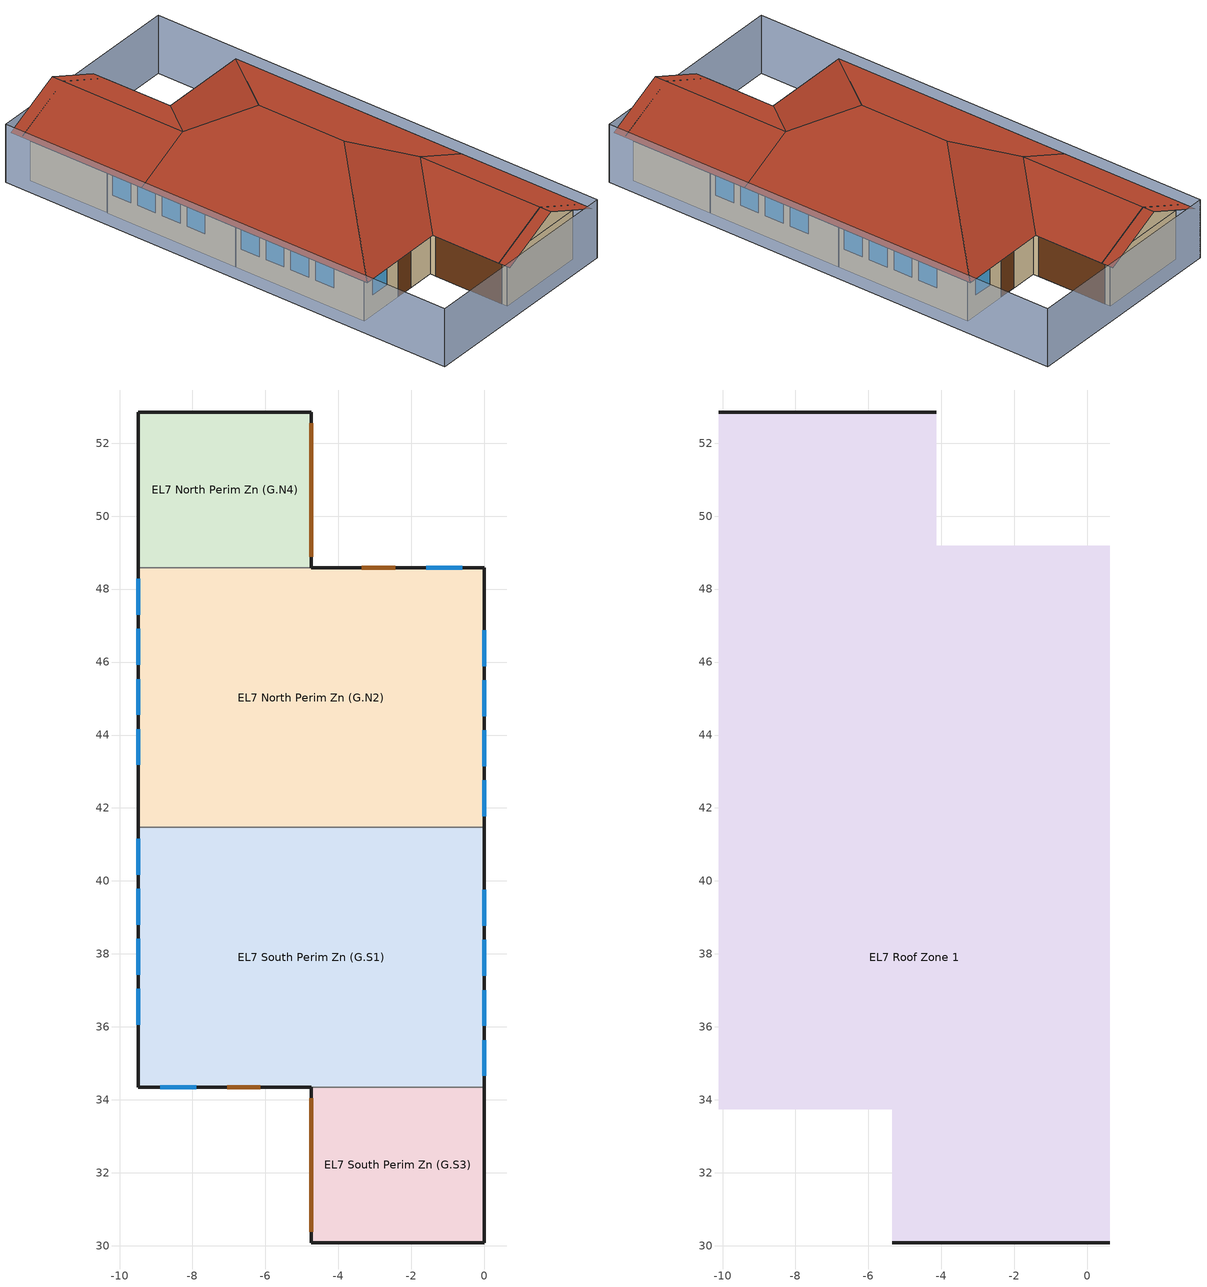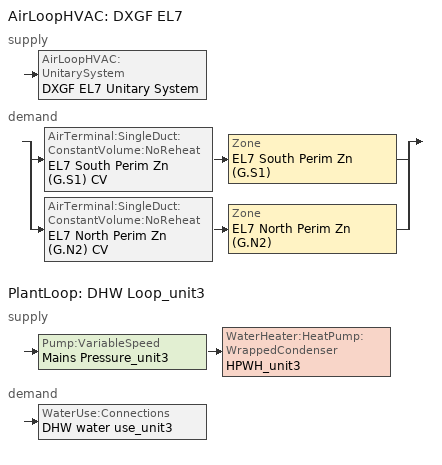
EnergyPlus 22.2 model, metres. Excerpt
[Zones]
EL7 North Perim Zn (G.N2)
 floor foundation (Exterior Floor Cons): 0,41.47 -9.49,41.47 -9.49,48.58 0,48.58 z0
 wall outside (Exterior Wall): 0,41.47 0,48.58 -4.74,48.58 / -9.49,48.58 -9.49,41.47 z0:2.59
 wall to EL7 North Perim Zn (G.N4) (Garage Int Wall): -4.74,48.58 -9.49,48.58 z0:2.59
 wall to EL7 South Perim Zn (G.S1) (EL1 IWall Construction): -9.49,41.47 0,41.47 z0:2.59
 window (Exterior Window): 0,41.77 0,42.76 / 0,43.14 0,44.13 / 0,44.51 0,45.5 / 0,45.89 0,46.87 / -0.61,48.58 -1.59,48.58 / -9.49,48.28 -9.49,47.29 / -9.49,46.91 -9.49,45.92 / -9.49,45.53 -9.49,44.55 / -9.49,44.16 -9.49,43.18 z1.07:2.29
 door (Other Wd Door): -2.44,48.58 -3.35,48.58 z0:2.04
EL7 North Perim Zn (G.N4)
 floor foundation (Exterior Floor Cons): -4.74,48.58 -9.49,48.58 -9.49,52.85 -4.74,52.85 z0
 wall outside (Garage Ext Wall): -4.74,48.58 -4.74,52.85 -9.49,52.85 -9.49,48.58 z0:2.59
 door (Sgl Lyr Unins Mtl Door): -4.74,48.88 -4.74,52.54 z0:2.29
EL7 South Perim Zn (G.S1)
 floor foundation (Exterior Floor Cons): 0,34.35 -9.49,34.35 -9.49,41.47 0,41.47 z0
 wall outside (Exterior Wall): 0,34.35 0,41.47 / -9.49,41.47 -9.49,34.35 -4.74,34.35 z0:2.59
 wall to EL7 South Perim Zn (G.S3) (Garage Int Wall): -4.74,34.35 0,34.35 z0:2.59
 window (Exterior Window): 0,34.65 0,35.64 / 0,36.02 0,37.01 / 0,37.4 0,38.38 / 0,38.77 0,39.75 / -8.88,34.35 -7.89,34.35 / -9.49,41.16 -9.49,40.18 / -9.49,39.79 -9.49,38.8 / -9.49,38.42 -9.49,37.43 / -9.49,37.05 -9.49,36.06 z1.07:2.29
 door (Other Wd Door): -7.05,34.35 -6.14,34.35 z0:2.04
EL7 South Perim Zn (G.S3)
 floor foundation (Exterior Floor Cons): 0,30.08 -4.74,30.08 -4.74,34.35 0,34.35 z0
 wall outside (Garage Ext Wall): -4.74,34.35 -4.74,30.08 0,30.08 0,34.35 z0:2.59
 door (Sgl Lyr Unins Mtl Door): -4.74,34.04 -4.74,30.39 z0:2.29
EL7 Roof Zone 1
 floor outside (Exterior Wall): 0.61,30.08 0,30.08 0,48.58 0.61,49.19 z2.59; 0.61,49.19 0,48.58 -4.74,48.58 -4.13,49.19 z2.59; -4.13,49.19 -4.74,48.58 -4.74,52.85 -4.13,52.85 z2.59; -10.1,33.74 -10.1,52.85 -9.49,52.85 -9.49,34.35 z2.59; -4.75,34.35 -5.35,33.74 -10.1,33.74 -9.49,34.35 z2.59; -4.74,30.08 -5.35,30.08 -5.35,33.74 -4.74,34.35 z2.59
 floor to EL7 North Perim Zn (G.N2) (Interior Floor): 0,41.47 -9.49,41.47 -9.49,48.58 0,48.58 z2.59
 floor to EL7 North Perim Zn (G.N4) (Interior Floor): -4.74,48.58 -9.49,48.58 -9.49,52.85 -4.74,52.85 z2.59
 floor to EL7 South Perim Zn (G.S1) (Interior Floor): 0,34.35 -9.49,34.35 -9.49,41.47 0,41.47 z2.59
 floor to EL7 South Perim Zn (G.S3) (Interior Floor): 0,30.08 -4.74,30.08 -4.74,34.35 0,34.35 z2.59
 wall outside (Exterior Wall): -4.13,52.85,2.59 -10.1,52.85,2.59 -7.12,52.85,3.98; -5.35,30.08,2.59 0.61,30.08,2.59 -2.37,30.08,3.98
 roof outside (Roof Construction): 0.61,36.72,2.59 0.61,49.19,2.59 -4.74,43.84,5.09 -4.74,39.09,5.09 -2.37,36.72,3.98; 0.61,49.19,2.59 -4.13,49.19,2.59 -7.12,46.21,3.98 -4.74,43.84,5.09; -4.13,49.19,2.59 -4.13,53.46,2.59 -7.11,53.46,3.98 -7.11,46.21,3.98; -10.1,46.21,2.59 -10.1,33.74,2.59 -4.74,39.09,5.09 -4.74,43.84,5.09 -7.12,46.21,3.98; -10.1,33.74,2.59 -5.35,33.74,2.59 -2.37,36.72,3.98 -4.75,39.09,5.09; -5.35,33.74,2.59 -5.35,29.47,2.59 -2.37,29.47,3.98 -2.37,36.72,3.98; -10.1,53.46,2.59 -10.1,46.21,2.59 -7.12,46.21,3.98 -7.12,53.46,3.98; 0.61,29.47,2.59 0.61,36.72,2.59 -2.37,36.72,3.98 -2.37,29.47,3.98
shading: -10.25,29.32 0.76,29.32 / 0.76,29.32 0.76,53.61 / 0.76,53.61 -10.25,53.61 / -10.25,53.61 -10.25,29.32 z0:3.05
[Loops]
AirLoopHVAC 'DXGF EL7'
 supply: AirLoopHVAC:UnitarySystem 'DXGF EL7 Unitary System'
 demand: split
  | AirTerminal:SingleDuct:ConstantVolume:NoReheat 'EL7 South Perim Zn (G.S1) CV' > Zone 'EL7 South Perim Zn (G.S1)'
  | AirTerminal:SingleDuct:ConstantVolume:NoReheat 'EL7 North Perim Zn (G.N2) CV' > Zone 'EL7 North Perim Zn (G.N2)'
PlantLoop 'DHW Loop_unit3'
 supply: Pump:VariableSpeed 'Mains Pressure_unit3' > WaterHeater:HeatPump:WrappedCondenser 'HPWH_unit3'
 demand: WaterUse:Connections 'DHW water use_unit3'
[Building]
SFm+dxgf+WHFansslab+existing-EL7-8: North Axis {deg}=0; Terrain=Suburbs; Loads Convergence Tolerance Value {W}=0.04; Temperature Convergence Tolerance Value {deltaC}=0.4; Solar Distribution=FullExterior; Maximum Number of Warmup Days=25; Minimum Number of Warmup Days=6
[Site:Location]
Location=CA_SAN-DIEGO-LINDBERGH-FIELD Design_Conditions; Latitude {N+ S-}=32.73; Longitude {W- E+}=-117.18; Time Zone Relative to GMT {GMT+/-}=-8; Elevation {m}=4
[SizingPeriod:DesignDay] Day of Month=21; Dry-Bulb Temperature Range Modifier Type=DefaultMultipliers; Humidity Condition Type=Wetbulb; Barometric Pressure {Pa}=101277; Rain {Yes/No}=No; Snow on ground {Yes/No}=No; Daylight Savings Time Indicator=No
Name | Month | Day Type | Maximum Dry-Bulb Temperature {C} | Daily Dry-Bulb Temperature Range {C} | Wetbulb at Maximum Dry-Bulb {C} | Wind Speed {m/s} design conditions vs. traditional 6.71 m/s (15 mph) | Wind Direction {Degrees; N=0, S=180} | Solar Model Indicator | Clearness {0.0 to 1.1} | Wind Speed {m/s} design conditions vs. traditional 3.35 m/s (7 mph) | ASHRAE Clear Sky Optical Depth for Beam Irradiance (taub) | ASHRAE Clear Sky Optical Depth for Diffuse Irradiance (taud)
CA_SAN-DIEGO-LINDBERGH-FIELD Ann Htg 99.6% Condns DB | 1 | WinterDesignDay | 7.4 | 0 | 7.4 | 0.5 | 0 | ASHRAEClearSky | 0
CA_SAN-DIEGO-LINDBERGH-FIELD Ann Clg 0.4% Condns DB=>MCWB | 8 | SummerDesignDay | 29.4 | 4.5 | 17.7 |  | 292 | ASHRAETau |  | 3.5 | 0.352 | 2.495
[Site:WaterMainsTemperature]
Calculation Method=CorrelationFromWeatherFile
[Material]
Name | Roughness | Thickness {m} | Conductivity {W/m-K} | Density {kg/m3} | Specific Heat {J/kg-K} | Thermal Absorptance | Solar Absorptance | Visible Absorptance
DXGF EL7 Plenum Material | Smooth | 0.05 | 0.1 | 200 | 1000
Wall Cavity Effective Insulation | VeryRough | 0.01 | 0.1 | 8.17 | 837
GypBd 1/2in (GP01) | Rough | 0.0128016 | 0.160159 | 800.925 | 837.36
Stucco 1in (SC01) | Smooth | 0.0252984 | 0.720715 | 1858.146 | 837.36
Blt-Up Roof 3/8in (BR01) | Rough | 0.0094488 | 0.162407 | 1121.295 | 1465.38
Plywd 5/8in (PW04) | Rough | 0.0158496 | 0.115363 | 544.629 | 1214.172
Conc HW 140lb 4in (HF-C5) | Rough | 0.101498 | 1.72958 | 2242.59 | 837.36
ceil_consol_layer | Rough | 0.283882 | 0.0476386 | 41.9286 | 776.251
wall_insulation_layer | Rough | 0.0508 | 0.02884 | 120.801 | 1036.26
wall_consol_layer | Rough | 0.0886047 | 0.0419186 | 120.801 | 1036.26
floor_insulation_layer | Rough | 0.03556 | 0.02884 | 120.801 | 1036.26
syn_stucco | MediumSmooth | 0.003048 | 8.65E-02 | 400 | 878.64
Drywall_1/2in | MediumSmooth | 0.0127 | 0.16009 | 800.923 | 1087.84
OSB_7/16in | MediumSmooth | 0.0111125 | 0.1163 | 544.627 | 1213.36
Carpet_n_pad | MediumSmooth | 0.0254001 | 0.0601314 | 32.0369 | 836.8 | 0.9 | 0.7 | 0.7
roof_consol_layer | Rough | 0.141941 | 0.0476537 | 41.9286 | 776.251
[Material:NoMass]
Name | Roughness | Thermal Resistance {m2-K/W}
Garage Int Wall M2 | Rough | 0.173
Garage Int Wall FRV | Rough | 2.252
EL1 IWall Cons Mat 2 (0.91) | Rough | 0.16
Bldg Paper Felt (BP01) | Rough | 0.011
Sgl Lyr Unins Mtl Door | Rough | 0.366309
Other Wd Door | Rough | 0.880551
Wood Shingle (WS02) | MediumRough | 0.165
[Material:AirGap]
Air Space 1 inch: Thermal Resistance {m2-K/W}=0.17611
[WindowMaterial:SimpleGlazingSystem]
Glass: U-Factor {W/m2-K}=1.70358; Solar Heat Gain Coefficient=0.5; Visible Transmittance=0.88
[WindowMaterial:Blind]
int_blind: Slat Orientation=Horizontal; Slat Width {m}=0.025; Slat Separation {m}=0.01875; Slat Thickness {m}=0.001; Slat Angle {deg}=45; Slat Conductivity {W/m-K}=221; Slat Beam Solar Transmittance=0; Front Side Slat Beam Solar Reflectance=0.5; Back Side Slat Beam Solar Reflectance=0.5; Slat Diffuse Solar Transmittance=0; Front Side Slat Diffuse Solar Reflectance=0.5; Back Side Slat Diffuse Solar Reflectance=0.5; Slat Beam Visible Transmittance=0; Front Side Slat Beam Visible Reflectance=0.5; Back Side Slat Beam Visible Reflectance=0.5; Slat Diffuse Visible Transmittance=0; Front Side Slat Diffuse Visible Reflectance=0.5; Back Side Slat Diffuse Visible Reflectance=0.5; Slat Infrared Hemispherical Transmittance=0; Front Side Slat Infrared Hemispherical Emissivity=0.9; Back Side Slat Infrared Hemispherical Emissivity=0.9; Blind to Glass Distance {m}=0.05; Blind Top Opening Multiplier=0.5; Blind Bottom Opening Multiplier=0.5; Blind Left Side Opening Multiplier=0.5; Blind Right Side Opening Multiplier=0.5
[Construction]
DXGF EL7 Plenum Construction: Wall Cavity Effective Insulation, DXGF EL7 Plenum Material
Garage Int Wall: GypBd 1/2in (GP01), Garage Int Wall M2, Garage Int Wall FRV, GypBd 1/2in (GP01)
Garage Ext Wall: Stucco 1in (SC01), Bldg Paper Felt (BP01), Garage Int Wall M2, GypBd 1/2in (GP01)
Roof Construction: Wood Shingle (WS02), Blt-Up Roof 3/8in (BR01), Bldg Paper Felt (BP01), Plywd 5/8in (PW04), Air Space 1 inch, roof_consol_layer
EL1 IWall Construction: GypBd 1/2in (GP01), EL1 IWall Cons Mat 2 (0.91), GypBd 1/2in (GP01)
Sgl Lyr Unins Mtl Door: Sgl Lyr Unins Mtl Door
Other Wd Door: Other Wd Door
Exterior Wall: syn_stucco, wall_insulation_layer, OSB_7/16in, wall_consol_layer, Drywall_1/2in
Interior Floor: Drywall_1/2in, ceil_consol_layer
Exterior Window: Glass
window_w_blinds: Glass, int_blind
Exterior Floor Cons: floor_insulation_layer, Conc HW 140lb 4in (HF-C5), Carpet_n_pad
[Zone] Multiplier=1
Name | Volume {m3} | Part of Total Floor Area
DXGF EL7 Dummy Return Plenum | 1 | No
EL7 North Perim Zn (G.N2); EL7 North Perim Zn (G.N4); EL7 Roof Zone 1; EL7 South Perim Zn (G.S1); EL7 South Perim Zn (G.S3) |  | Yes
[WindowShadingControl] Shading Type=InteriorBlind; Construction with Shading=window_w_blinds; Shading Control Type=AlwaysOn; Schedule=DEER Res ShadeSch; Shading Control Is Scheduled=Yes; Glare Control Is Active=No; Multiple Surface Control Type=Sequential
Name | Zone | Fenestration Surface 1 | Fenestration Surface 2 | Fenestration Surface 3 | Fenestration Surface 4 | Fenestration Surface 5 | Fenestration Surface 6 | Fenestration Surface 7 | Fenestration Surface 8 | Fenestration Surface 9
Shades-living_unit3-G-N2 | EL7 North Perim Zn (G.N2) | EL7 East Win (G.N2.E4.W1) | EL7 East Win (G.N2.E4.W2) | EL7 East Win (G.N2.E4.W3) | EL7 East Win (G.N2.E4.W4) | EL7 West Win (G.N2.E6.W1) | EL7 West Win (G.N2.E6.W2) | EL7 West Win (G.N2.E6.W3) | EL7 West Win (G.N2.E6.W4) | EL7 North Win (G.N2.E5.W1)
Shades-living_unit3-G-S1 | EL7 South Perim Zn (G.S1) | EL7 East Win (G.S1.E1.W1) | EL7 East Win (G.S1.E1.W2) | EL7 East Win (G.S1.E1.W3) | EL7 East Win (G.S1.E1.W4) | EL7 West Win (G.S1.E2.W1) | EL7 West Win (G.S1.E2.W2) | EL7 West Win (G.S1.E2.W3) | EL7 West Win (G.S1.E2.W4) | EL7 South Win (G.S1.E3.W1)
[InternalMass]
DXGF EL7 Dummy Return Plenum Plenum Internal Mass: Construction=DXGF EL7 Plenum Construction; Zone or ZoneList=DXGF EL7 Dummy Return Plenum; Surface Area {m2}=5
[SurfaceProperty:OtherSideCoefficients] Combined Convective/Radiative Film Coefficient {W/m2-K}=0; Constant Temperature {C}=1; Constant Temperature Coefficient=1; External Dry-Bulb Temperature Coefficient=0; Ground Temperature Coefficient=0; Wind Speed Coefficient=0; Zone Air Temperature Coefficient=0; Sinusoidal Variation of Constant Temperature Coefficient=No; Period of Sinusoidal Variation {hr}=24
Name | Constant Temperature Schedule
surfPropOthSdCoefSlabAverage | scheduleOSCSlabAverageSurfaceTemp
surfPropOthSdCoefSlabPerimeter | scheduleOSCSlabPerimeterTemp
surfPropOthSdCoefSlabCore | scheduleOSCSlabCoreTemp
[Foundation:Kiva]
Slab Foundation: Interior Vertical Insulation Material=floor_insulation_layer; Interior Vertical Insulation Depth {m}=0.162458
[Foundation:Kiva:Settings]
Soil Conductivity {W/m-K}=1.73; Soil Density {kg/m3}=1842; Soil Specific Heat {J/kg-K}=419; Ground Solar Absorptivity=0.9; Ground Thermal Absorptivity=0.9; Ground Surface Roughness {m}=0.03; Far-Field Width {m}=40; Deep-Ground Boundary Condition=ZeroFlux; Deep-Ground Depth {m}=40; Minimum Cell Dimension {m}=0.02; Maximum Cell Growth Coefficient=1.5; Simulation Timestep=Timestep
[SurfaceProperty:ExposedFoundationPerimeter] Exposed Perimeter Calculation Method=ExposedPerimeterFraction; Surface Segment 1 Exposed=Yes
Name | Exposed Perimeter Fraction
EL7 Flr (G.N2.U2); EL7 Flr (G.S1.U1) | 0.57
EL7 Flr (G.S3.U3); EL7 Flr (G.N4.U4) | 0.73
[People] Number of People Calculation Method=People; Number of People=3; Fraction Radiant=0.3; Sensible Heat Fraction=autocalculate; Activity Level Schedule=activity_sch; Carbon Dioxide Generation Rate {m3/s-W}=0; Enable ASHRAE 55 Comfort Warnings=No; Mean Radiant Temperature Calculation Type=ZoneAveraged; Clothing Insulation Calculation Method=ClothingInsulationSchedule
Name | Zone or ZoneList or Space or SpaceList | Number of People Schedule
People_EL7_Zn_GS1 | EL7 South Perim Zn (G.S1) | EL2 Occ-2 Sch
People_EL7_Zn_GN2 | EL7 North Perim Zn (G.N2) | EL2 Occ-1 Sch
[Lights] Schedule=InteriorLightingHE; Return Air Fraction=0; Fraction Radiant=0.6; Fraction Visible=0.2; Fraction Replaceable=0; Return Air Fraction Calculated from Plenum Temperature=No
Name | Zone or ZoneList or Space or SpaceList | Design Level Calculation Method | Watts per Zone Floor Area {W/m2} | Lighting Level {W}
EL7_GS1_Light | EL7 South Perim Zn (G.S1) | Watts/Area | 1.53
EL7_GN2_Light | EL7 North Perim Zn (G.N2) | Watts/Area | 1.53
EL7_GS3_Light | EL7 South Perim Zn (G.S3) | LightingLevel |  | 8.65509
EL7_GN4_Light | EL7 North Perim Zn (G.N4) | LightingLevel |  | 8.65509
[OtherEquipment] Fuel Type=None; Schedule=EL7 South Perim Zn (G.S1) Duct Loss Sch; Design Level Calculation Method=EquipmentLevel; Design Level {W}=0; Fraction Radiant=0; Fraction Lost=0
Name | Zone or ZoneList or Space or SpaceList | Fraction Latent
SupplySensibleLeakageToEL7 South Perim Zn (G.S1); SupplyDuctConductionToEL7 South Perim Zn (G.S1) | EL7 South Perim Zn (G.S1) | 0
SupplyLatentLeakageToEL7 South Perim Zn (G.S1) | EL7 South Perim Zn (G.S1) | 1
SupplyDuctConductionToEL7 Roof Zone 1; ReturnDuctConductionToEL7 Roof Zone 1; SupplySensibleLeakageToEL7 Roof Zone 1 | EL7 Roof Zone 1 | 0
ReturnDuctConductionToPlenumDXGF EL7; ReturnSensibleLeakageEquipDXGF EL7 | DXGF EL7 Dummy Return Plenum | 0
SupplyLatentLeakageToEL7 Roof Zone 1 | EL7 Roof Zone 1 | 1
ReturnLatentLeakageEquipDXGF EL7 | DXGF EL7 Dummy Return Plenum | 1
[ZoneInfiltration:DesignFlowRate] Schedule=always_avail
Name | Zone or ZoneList or Space or SpaceList | Design Flow Rate Calculation Method | Flow Rate per Floor Area {m3/s-m2} | Constant Term Coefficient | Air Changes per Hour {1/hr} | Temperature Term Coefficient | Velocity Term Coefficient
EL7 S3 Infiltration | EL7 South Perim Zn (G.S3) | Flow/Area | 0.0010795 | 1
EL7 N4 Infiltration | EL7 North Perim Zn (G.N4) | Flow/Area | 0.0010795 | 1
EL7 Attic Infiltration | EL7 Roof Zone 1 | AirChanges/Hour | 0 | 0 | 1 | 0.5 | 0.1543
[ZoneMixing] Schedule=EL7 South Perim Zn (G.S1) Duct Loss Sch; Design Flow Rate Calculation Method=Flow/Zone; Design Flow Rate {m3/s}=0
Name | Zone or Space | Source Zone or Space
EL7 Roof Zone 1ToEL7 South Perim Zn (G.S1)Mixing | EL7 South Perim Zn (G.S1) | EL7 Roof Zone 1
EL7 South Perim Zn (G.S1)ToEL7 Roof Zone 1Mixing | EL7 Roof Zone 1 | EL7 South Perim Zn (G.S1)
[Exterior:Lights]
Exterior Lights: Schedule=ExteriorLighting; Design Level {W}=104.501
[Sizing:Zone] Zone Cooling Design Supply Air Temperature Input Method=SupplyAirTemperature; Zone Cooling Design Supply Air Temperature {C}=12; Zone Heating Design Supply Air Temperature Input Method=SupplyAirTemperature; Zone Heating Design Supply Air Temperature {C}=50; Zone Cooling Design Supply Air Humidity Ratio {kgWater/kgDryAir}=0.008; Zone Heating Design Supply Air Humidity Ratio {kgWater/kgDryAir}=0.008; Cooling Design Air Flow Method=DesignDay; Cooling Design Air Flow Rate {m3/s}=0; Cooling Minimum Air Flow Fraction=0; Heating Design Air Flow Method=DesignDay; Heating Design Air Flow Rate {m3/s}=0; Heating Maximum Air Flow Fraction=0; Zone Load Sizing Method=Sensible Load Only No Latent Load; Zone Latent Cooling Design Supply Air Humidity Ratio Input Method=HumidityRatioDifference; Zone Cooling Design Supply Air Humidity Ratio Difference {kgWater/kgDryAir}=0.005; Zone Latent Heating Design Supply Air Humidity Ratio Input Method=HumidityRatioDifference; Zone Humidification Design Supply Air Humidity Ratio Difference {kgWater/kgDryAir}=0.005
EL7 South Perim Zn (G.S1); EL7 North Perim Zn (G.N2)
[Sizing:System]
DXGF EL7: Type of Load to Size On=Sensible; Design Outdoor Air Flow Rate {m3/s}=0; Central Heating Maximum System Air Flow Ratio=1; Preheat Design Temperature {C}=7; Preheat Design Humidity Ratio {kgWater/kgDryAir}=0.008; Precool Design Temperature {C}=11; Precool Design Humidity Ratio {kgWater/kgDryAir}=0.008; Central Cooling Design Supply Air Temperature {C}=12; Central Heating Design Supply Air Temperature {C}=50; Type of Zone Sum to Use=NonCoincident; 100% Outdoor Air in Cooling=No; 100% Outdoor Air in Heating=No; Central Cooling Design Supply Air Humidity Ratio {kgWater/kgDryAir}=0.008; Central Heating Design Supply Air Humidity Ratio {kgWater/kgDryAir}=0.008; Cooling Supply Air Flow Rate Method=DesignDay; Heating Supply Air Flow Rate Method=DesignDay; System Outdoor Air Method=ZoneSum; Zone Maximum Outdoor Air Fraction=1; Cooling Design Capacity Method=CoolingDesignCapacity; Cooling Design Capacity {W}=autosize; Heating Design Capacity Method=HeatingDesignCapacity; Heating Design Capacity {W}=autosize; Central Cooling Capacity Control Method=OnOff
[Sizing:Plant]
DHW Loop_unit3: Loop Type=Heating; Design Loop Exit Temperature {C}=48.8889; Loop Design Temperature Difference {deltaC}=5.55556
[ZoneControl:Thermostat] Control Type Schedule=HVACTemplate-Always 4; Control 1=thermostat_living Dual SP Control Dual SP Control
Name | Zone or ZoneList
EL7 South Perim Zn (G.S1) Thermostat | EL7 South Perim Zn (G.S1)
EL7 North Perim Zn (G.N2) Thermostat | EL7 North Perim Zn (G.N2)
[ThermostatSetpoint:DualSetpoint]
thermostat_living Dual SP Control Dual SP Control: Heating Setpoint Temperature Schedule=heating_sch_DEER; Cooling Setpoint Temperature Schedule=cooling_sch_DEER
[AirTerminal:SingleDuct:ConstantVolume:NoReheat] Maximum Air Flow Rate {m3/s}=autosize
EL7 South Perim Zn (G.S1) CV; EL7 North Perim Zn (G.N2) CV
[Zone equipment]
EL7 South Perim Zn (G.S1): EL7 South Perim Zn (G.S1) CV
EL7 North Perim Zn (G.N2): EL7 North Perim Zn (G.N2) CV
EL7 North Perim Zn (G.N4): HPWH_unit3
[Fan:OnOff] Availability Schedule=always_avail; Maximum Flow Rate {m3/s}=autosize
Name | Fan Total Efficiency | Pressure Rise {Pa} | Motor Efficiency | Motor In Airstream Fraction
DXGF EL7 Supply Fan | 0.12 | 125 | 0.24 | 1
HPWH fan | 0.7 | 100 | 0.8 | 0.9
[Coil:Cooling:DX:SingleSpeed]
DXGF EL7 Cooling Coil: Availability Schedule=always_avail; Gross Rated Total Cooling Capacity {W}=autosize; Gross Rated Sensible Heat Ratio=autosize; Gross Rated Cooling COP {W/W}=3.58; Rated Air Flow Rate {m3/s}=autosize; Total Cooling Capacity Function of Temperature Curve=DEER DX Cool Cap-fT; Total Cooling Capacity Function of Flow Fraction Curve=DEER DX Cool Cap-FF; Energy Input Ratio Function of Temperature Curve=DEER DX Cool EIR-fT; Energy Input Ratio Function of Flow Fraction Curve=DEER DX Cool EIR-FF; Part Load Fraction Correlation Curve=DXGF EL7 DX Coil PLF
[Coil:Heating:Fuel]
DXGF EL7 Heating Coil: Availability Schedule=always_avail; Fuel Type=NaturalGas; Burner Efficiency=0.8; Nominal Capacity {W}=autosize
[Coil:WaterHeating:AirToWaterHeatPump:Wrapped]
Packaged HPWH: Rated Heating Capacity {W}=3516.85; Rated COP {W/W}=2.43; Rated Sensible Heat Ratio=0.981; Rated Evaporator Inlet Air Dry-Bulb Temperature {C}=19.7; Rated Evaporator Inlet Air Wet-Bulb Temperature {C}=13.5; Rated Condenser Water Temperature {C}=48.89; Rated Evaporator Air Flow Rate {m3/s}=autocalculate; Evaporator Fan Power Included in Rated COP=Yes; Maximum Ambient Temperature for Crankcase Heater Operation {C}=10; Evaporator Air Temperature Type for Curve Objects=WetBulbTemperature; Heating Capacity Function of Temperature Curve=HPWH-Htg-Cap-fT_new; Heating COP Function of Temperature Curve=HPWH-Htg-COP-fT_new; Part Load Fraction Correlation Curve=HPWH-COP-fPLR
[AirLoopHVAC:UnitarySystem]
DXGF EL7 Unitary System: Control Type=Load; Controlling Zone or Thermostat Location=EL7 South Perim Zn (G.S1); Dehumidification Control Type=None; Availability Schedule=always_avail; Supply Fan=DXGF EL7 Supply Fan; Fan Placement=BlowThrough; Heating Coil=DXGF EL7 Heating Coil; DX Heating Coil Sizing Ratio=1; Cooling Coil=DXGF EL7 Cooling Coil; Use DOAS DX Cooling Coil=No; Minimum Supply Air Temperature {C}=2; Latent Load Control=SensibleOnlyLoadControl; Cooling Supply Air Flow Rate Method=SupplyAirFlowRate; Cooling Supply Air Flow Rate {m3/s}=autosize; Heating Supply Air Flow Rate Method=SupplyAirFlowRate; Heating Supply Air Flow Rate {m3/s}=autosize; No Load Supply Air Flow Rate Method=SupplyAirFlowRate; No Load Supply Air Flow Rate {m3/s}=autosize; Maximum Supply Air Temperature {C}=80; Maximum Outdoor Dry-Bulb Temperature for Supplemental Heater Operation {C}=21; Maximum Cycling Rate {cycles/hr}=2.5; Heat Pump Time Constant {s}=60; Fraction of On-Cycle Power Use=0.01; Heat Pump Fan Delay Time {s}=60; Maximum Temperature for Heat Recovery {C}=80; Design Specification Multispeed Object=MultiSpeed Performance
[UnitarySystemPerformance:Multispeed]
MultiSpeed Performance: Number of Speeds for Heating=1; Number of Speeds for Cooling=2; Single Mode Operation=No; No Load Supply Air Flow Rate Ratio=1; Heating Speed 1 Supply Air Flow Ratio=autosize; Cooling Speed 1 Supply Air Flow Ratio=autosize; Heating Speed 2 Supply Air Flow Ratio=autosize; Cooling Speed 2 Supply Air Flow Ratio=autosize
[AirLoopHVAC]
DXGF EL7: Design Supply Air Flow Rate {m3/s}=autosize
[AirLoopHVAC:ReturnPlenum]
DXGF EL7 Return Plenum: Zone=DXGF EL7 Dummy Return Plenum
[Pump:VariableSpeed]
Mains Pressure_unit3: Design Maximum Flow Rate {m3/s}=autosize; Design Pump Head {Pa}=1; Design Power Consumption {W}=0; Motor Efficiency=1; Fraction of Motor Inefficiencies to Fluid Stream=0; Coefficient 1 of the Part Load Performance Curve=0; Coefficient 2 of the Part Load Performance Curve=1; Coefficient 3 of the Part Load Performance Curve=0; Coefficient 4 of the Part Load Performance Curve=0; Design Minimum Flow Rate {m3/s}=0; Pump Control Type=Intermittent
[WaterHeater:Stratified]
Water Heater Tank: Tank Volume {m3}=0.189271; Tank Height {m}=1.34; Tank Shape=VerticalCylinder; Tank Perimeter {m}=1.916; Maximum Temperature Limit {C}=82.2222; Heater Priority Control=MasterSlave; Heater 1 Setpoint Temperature Schedule=Tank heater Setpoint; Heater 1 Deadband Temperature Difference {deltaC}=11.11; Heater 1 Capacity {W}=0; Heater 1 Height {m}=0.938; Heater 2 Setpoint Temperature Schedule=Tank heater Setpoint; Heater 2 Deadband Temperature Difference {deltaC}=16.67; Heater 2 Capacity {W}=0; Heater 2 Height {m}=0.402; Heater Fuel Type=Electricity; Heater Thermal Efficiency=0.98; Ambient Temperature Indicator=Zone; Ambient Temperature Zone=EL7 North Perim Zn (G.N4); Uniform Skin Loss Coefficient per Unit Area to Ambient Temperature {W/m2-K}=0.806313; Skin Loss Fraction to Zone=1; Off Cycle Flue Loss Coefficient to Ambient Temperature {W/K}=0; Off Cycle Flue Loss Fraction to Zone=1; Use Side Effectiveness=1; Use Side Inlet Height {m}=0; Use Side Outlet Height {m}=autocalculate; Source Side Effectiveness=1; Source Side Inlet Height {m}=autocalculate; Inlet Mode=Fixed; Use Side Design Flow Rate {m3/s}=autosize; Source Side Design Flow Rate {m3/s}=autosize; Indirect Water Heating Recovery Time {hr}=1.5; Number of Nodes=10; Source Side Flow Control Mode=IndirectHeatPrimarySetpoint
[WaterHeater:Sizing]
Water Heater Tank: Design Mode=ResidentialHUD-FHAMinimum; Number of Bedrooms=3; Number of Bathrooms=3
[WaterHeater:HeatPump:WrappedCondenser]
HPWH_unit3: Availability Schedule=always_avail; Compressor Setpoint Temperature Schedule=dhw_setpt; Dead Band Temperature Difference {deltaC}=2; Condenser Bottom Location {m}=0.402; Condenser Top Location {m}=0.938; Evaporator Air Flow Rate {m3/s}=autocalculate; Inlet Air Configuration=ZoneAirOnly; Inlet Air Zone=EL7 North Perim Zn (G.N4); Tank=Water Heater Tank; DX Coil=Packaged HPWH; Minimum Inlet Air Temperature for Compressor Operation {C}=4.44444; Maximum Inlet Air Temperature for Compressor Operation {C}=48.8889; Compressor Location=Zone; Fan=HPWH fan; Fan Placement=DrawThrough; Parasitic Heat Rejection Location=Outdoors; Tank Element Control Logic=MutuallyExclusive; Control Sensor 1 Height In Stratified Tank {m}=0.536; Control Sensor 1 Weight=1
[PlantLoop]
DHW Loop_unit3: Fluid Type=Water; Plant Equipment Operation Scheme=DHW Loop Operation_unit3; Maximum Loop Temperature {C}=100; Minimum Loop Temperature {C}=0; Maximum Loop Flow Rate {m3/s}=autosize; Minimum Loop Flow Rate {m3/s}=0; Plant Loop Volume {m3}=autocalculate; Load Distribution Scheme=Optimal
[PlantEquipmentList]
DHW Plant Equipment_unit3: HPWH_unit3
[PlantEquipmentOperation:HeatingLoad]
DHW Control Scheme_unit3: Load Range 1 Lower Limit {W}=0; Load Range 1 Upper Limit {W}=1000000000000000; Range 1 Equipment List=DHW Plant Equipment_unit3
[PlantEquipmentOperationSchemes]
DHW Loop Operation_unit3: Control Scheme 1=DHW Control Scheme_unit3; Control Scheme 1 Schedule=always_avail
[EnergyManagementSystem:Sensor]
Name | Output:Variable or Output:Meter Index Key | Output:Variable or Output:Meter
AH_VFREL7SouthPerimZnGS1 | DXGF EL7 Supply Path Inlet | System Node Current Density Volume Flow Rate
AH_MFREL7SouthPerimZnGS1 | DXGF EL7 Supply Path Inlet | System Node Mass Flow Rate
AH_ToutEL7SouthPerimZnGS1 | DXGF EL7 Supply Path Inlet | System Node Temperature
AH_WoutEL7SouthPerimZnGS1 | DXGF EL7 Supply Path Inlet | System Node Humidity Ratio
AHZone_TEL7SouthPerimZnGS1 | EL7 Roof Zone 1 | Zone Air Temperature
AHZone_WEL7SouthPerimZnGS1 | EL7 Roof Zone 1 | Zone Mean Air Humidity Ratio
RA_TEL7SouthPerimZnGS1 | EL7 South Perim Zn (G.S1) Return Outlet | System Node Temperature
RA_WEL7SouthPerimZnGS1 | EL7 South Perim Zn (G.S1) Return Outlet | System Node Humidity Ratio
Fan_RTFEL7SouthPerimZnGS1 | DXGF EL7 Supply Fan | Fan Runtime Fraction
[EnergyManagementSystem:Actuator]
Name | Actuated Component Unique | Actuated Component Type | Actuated Component Control Type
Qleak_s_sEL7SouthPerimZnGS1 | SupplySensibleLeakageToEL7 South Perim Zn (G.S1) | OtherEquipment | Power Level
Qleak_s_lEL7SouthPerimZnGS1 | SupplyLatentLeakageToEL7 South Perim Zn (G.S1) | OtherEquipment | Power Level
Qduct_sToEL7SouthPerimZnGS1 | SupplyDuctConductionToEL7 South Perim Zn (G.S1) | OtherEquipment | Power Level
Qduct_sToEL7RoofZone1 | SupplyDuctConductionToEL7 Roof Zone 1 | OtherEquipment | Power Level
Qduct_rToPlenumDXGFEL7 | ReturnDuctConductionToPlenumDXGF EL7 | OtherEquipment | Power Level
Qduct_rToEL7RoofZone1 | ReturnDuctConductionToEL7 Roof Zone 1 | OtherEquipment | Power Level
Qleak_sToEL7RoofZone1 | SupplySensibleLeakageToEL7 Roof Zone 1 | OtherEquipment | Power Level
LatentLeakageToEL7RoofZone1 | SupplyLatentLeakageToEL7 Roof Zone 1 | OtherEquipment | Power Level
Qleak_r_sDXGFEL7 | ReturnSensibleLeakageEquipDXGF EL7 | OtherEquipment | Power Level
Qleak_r_lDXGFEL7 | ReturnLatentLeakageEquipDXGF EL7 | OtherEquipment | Power Level
VEL7RoofZone1ToEL7SouthPerimZnGS1 | EL7 Roof Zone 1ToEL7 South Perim Zn (G.S1)Mixing | ZoneMixing | Air Exchange Flow Rate
VEL7SouthPerimZnGS1ToEL7RoofZone1 | EL7 South Perim Zn (G.S1)ToEL7 Roof Zone 1Mixing | ZoneMixing | Air Exchange Flow Rate
[EnergyManagementSystem:ProgramCallingManager]
DuctLeakageCallingManagerEL7SouthPerimZnGS1: EndOfSystemTimestepAfterHVACReporting; DuctLeakageProgramEL7SouthPerimZnGS1
[EnergyManagementSystem:Program]
DuctLeakageProgramEL7SouthPerimZnGS1: Set f_sup = 0.018750000000000003; Set f_ret = 0.016875; Set f_OA = 0.0018750000000000017; Set V_OA = f_OA * AH_VFREL7SouthPerimZnGS1; Set Vleak_s = f_sup * AH_VFREL7SouthPerimZnGS1; Set Vleak_r = f_ret * AH_VFREL7SouthPerimZnGS1; Set VEL7RoofZone1ToEL7SouthPerimZnGS1 = @Abs (Vleak_s - Vleak_r - V_OA); Set VEL7SouthPerimZnGS1ToEL7RoofZone1 = 0; Set h_SA = @HFnTdbW AH_ToutEL7SouthPerimZnGS1 AH_WoutEL7SouthPerimZnGS1; Set h_AHZone = @HFnTdbW AHZone_TEL7SouthPerimZnGS1 AHZone_WEL7SouthPerimZnGS1; Set h_RA = @HFnTdbW RA_TEL7SouthPerimZnGS1 RA_WEL7SouthPerimZnGS1; Set h_fg = @HfgAirFnWTdb AH_WoutEL7SouthPerimZnGS1 AH_ToutEL7SouthPerimZnGS1; Set Qleak_s = f_sup * AH_MFREL7SouthPerimZnGS1 * (h_RA - h_SA); Set Qleak_s_lEL7SouthPerimZnGS1 = f_sup * AH_MFREL7SouthPerimZnGS1 * h_fg * (RA_WEL7SouthPerimZnGS1 - AH_WoutEL7SouthPerimZnGS1); Set Qleak_s_sEL7SouthPerimZnGS1 = Qleak_s - Qleak_s_lEL7SouthPerimZnGS1; Set expTerm = (Fan_RTFEL7SouthPerimZnGS1 / ((@Max AH_MFREL7SouthPerimZnGS1 0.001) * 1006.0)) * 5.923510384864866; Set expTerm = 0 - expTerm; Set Tsupply = AHZone_TEL7SouthPerimZnGS1 + ((AH_ToutEL7SouthPerimZnGS1 - AHZone_TEL7SouthPerimZnGS1) * (@Exp expTerm)); Set Qduct_sToEL7SouthPerimZnGS1 = AH_MFREL7SouthPerimZnGS1 * 1006.0 * (Tsupply - AH_ToutEL7SouthPerimZnGS1); Set Qduct_sToEL7RoofZone1 = 0 - Qduct_sToEL7SouthPerimZnGS1; Set expTerm = (Fan_RTFEL7SouthPerimZnGS1 / ((@Max AH_MFREL7SouthPerimZnGS1 0.001) * 1006.0)) * 1.462595156756757; Set expTerm = 0 - expTerm; Set Treturn = AHZone_TEL7SouthPerimZnGS1 + ((RA_TEL7SouthPerimZnGS1 - AHZone_TEL7SouthPerimZnGS1) * (@Exp expTerm)); Set Qduct_rToPlenumDXGFEL7 = AH_MFREL7SouthPerimZnGS1 * 1006.0 * (Treturn - RA_TEL7SouthPerimZnGS1); Set Qduct_rToEL7RoofZone1 = 0 - Qduct_rToPlenumDXGFEL7; Set Qleak_r_lDXGFEL7 = 0; Set Qleak_r_sDXGFEL7 = f_ret * AH_MFREL7SouthPerimZnGS1 * 1006.0 * (AHZone_TEL7SouthPerimZnGS1 - RA_TEL7SouthPerimZnGS1); Set Qleak = f_sup * AH_MFREL7SouthPerimZnGS1 * (h_SA - h_AHZone); Set Qleak_lToEL7RoofZone1 = f_sup * AH_MFREL7SouthPerimZnGS1 * h_fg * (AH_WoutEL7SouthPerimZnGS1 - AHZone_WEL7SouthPerimZnGS1); Set Qleak_sToEL7RoofZone1 = Qleak - Qleak_lToEL7RoofZone1
[AvailabilityManager:Scheduled]
System availability: Schedule=always_avail
[AvailabilityManager:NightCycle]
DXGF EL7 Availability: Applicability Schedule=HVACTemplate-Always 1; Fan Schedule=always_avail; Control Type=StayOff; Thermostat Tolerance {deltaC}=0.2; Cycling Run Time Control Type=FixedRunTime; Cycling Run Time {s}=3600
[SetpointManager:Scheduled]
DHW Loop Setpoint Manager_unit3: Control Variable=Temperature; Schedule=dhw_setpt; Setpoint Node or NodeList=DHW Supply Outlet Node_unit3
[SetpointManager:SingleZone:Cooling]
DXGF EL7 Economizer Supply Air Temp Manager: Control Variable=Temperature; Minimum Supply Air Temperature {C}=13; Maximum Supply Air Temperature {C}=45; Control Zone=EL7 South Perim Zn (G.S1); Setpoint Node or NodeList=DXGF EL7 Air Loop Outlet
[SetpointManager:MixedAir]
DXGF EL7 Cooling Coil Air Temp Manager: Control Variable=Temperature; Setpoint Node or NodeList=DXGF EL7 Mixed Air Outlet
[WaterUse:Equipment]
Hot water use equip: Peak Flow Rate {m3/s}=0.00044; Flow Rate Fraction Schedule=hot_water_demand_fraction_schedule; Zone=EL7 South Perim Zn (G.S1)
[WaterUse:Connections]
DHW water use_unit3: Drain Water Heat Exchanger Type=None; Water Use Equipment 1=Hot water use equip
[Schedule:Day:Hourly]
ExteriorLightingDay: 1, 1, 1, 1, 1, 1, 0, 0, 0, 0, 0, 0, 0, 0, 0, 0, 0, 0, 1, 1, 1, 1, 1, 1
LightingDay_EELighting: 0.06875, 0.06875, 0.06875, 0.06875, 0.20625, 0.429688, 0.48125, 0.429688, 0.189062, 0.128906, 0.128906, 0.128906, 0.128906, 0.128906, 0.128906, 0.223438, 0.48125, 0.670312, 0.902344, 1, 1, 0.75625, 0.421094, 0.171875
EL2 Occ-2 S1 WD; EL2 Occ-2 S2 WD; EL2 Occ-2 S3 WD: 0, 0, 0, 0, 0, 0, 0.5, 0.33, 0.33, 0.33, 0.33, 0.33, 0.33, 0.33, 0.33, 0.33, 0.33, 0.33, 1, 1, 1, 1, 0.5, 0
EL2 Occ-2 S1 WEH; EL2 Occ-2 S1 CDD; EL2 Occ-2 S2 WEH; EL2 Occ-2 S2 CDD; EL2 Occ-2 S3 WEH; EL2 Occ-2 S3 CDD: 0, 0, 0, 0, 0, 0, 0, 0.5, 0.67, 0.67, 0.67, 0.67, 0.67, 0.67, 0.67, 0.67, 0.67, 1, 1, 1, 1, 1, 0.5, 0
EL2 Occ-2 S1 HDD; EL2 Occ-2 S2 HDD; EL2 Occ-2 S3 HDD; EL2 Occ-1 S1 HDD; EL2 Occ-1 S2 HDD; EL2 Occ-1 S3 HDD: 0, 0, 0, 0, 0, 0, 0, 0, 0, 0, 0, 0, 0, 0, 0, 0, 0, 0, 0, 0, 0, 0, 0, 0
EL2 Occ-1 S1 WD; EL2 Occ-1 S2 WD; EL2 Occ-1 S3 WD: 1, 1, 1, 1, 1, 1, 0.5, 0.33, 0, 0, 0, 0, 0, 0, 0, 0, 0, 0, 0, 0, 0, 0, 0.5, 1
EL2 Occ-1 S1 WEH; EL2 Occ-1 S1 CDD; EL2 Occ-1 S2 WEH; EL2 Occ-1 S2 CDD; EL2 Occ-1 S3 WEH; EL2 Occ-1 S3 CDD: 1, 1, 1, 1, 1, 1, 1, 0.5, 0, 0, 0, 0, 0, 0, 0, 0, 0, 0, 0, 0, 0, 0, 0.5, 1
DEER Res ShadeSchDay: 0.72, 0.72, 0.72, 0.72, 0.72, 0.72, 0.72, 0.72, 0.72, 0.72, 0.72, 0.72, 0.72, 0.72, 0.72, 0.72, 0.72, 0.72, 0.72, 0.72, 0.72, 0.72, 0.72, 0.72
[Schedule:Week:Compact]
LightingProfileWeek_EELighting: For: AllDays, LightingDay_EELighting
ExteriorLightingProfileWeek: For: AllDays, ExteriorLightingDay
EL2 Occ-2 S1 Wk: Weekdays, EL2 Occ-2 S1 WD, Weekends, EL2 Occ-2 S1 WEH, SummerDesignDay, EL2 Occ-2 S1 HDD, WinterDesignDay, EL2 Occ-2 S1 CDD, AllOtherDays, EL2 Occ-2 S1 WEH
EL2 Occ-2 S2 Wk: Weekdays, EL2 Occ-2 S2 WD, Weekends, EL2 Occ-2 S2 WEH, SummerDesignDay, EL2 Occ-2 S2 HDD, WinterDesignDay, EL2 Occ-2 S2 CDD, AllOtherDays, EL2 Occ-2 S2 WEH
EL2 Occ-2 S3 Wk: Weekdays, EL2 Occ-2 S3 WD, Weekends, EL2 Occ-2 S3 WEH, SummerDesignDay, EL2 Occ-2 S3 HDD, WinterDesignDay, EL2 Occ-2 S3 CDD, AllOtherDays, EL2 Occ-2 S3 WEH
EL2 Occ-1 S1 Wk: Weekdays, EL2 Occ-1 S1 WD, Weekends, EL2 Occ-1 S1 WEH, SummerDesignDay, EL2 Occ-1 S1 HDD, WinterDesignDay, EL2 Occ-1 S1 CDD, AllOtherDays, EL2 Occ-1 S1 WEH
EL2 Occ-1 S2 Wk: Weekdays, EL2 Occ-1 S2 WD, Weekends, EL2 Occ-1 S2 WEH, SummerDesignDay, EL2 Occ-1 S2 HDD, WinterDesignDay, EL2 Occ-1 S2 CDD, AllOtherDays, EL2 Occ-1 S2 WEH
EL2 Occ-1 S3 Wk: Weekdays, EL2 Occ-1 S3 WD, Weekends, EL2 Occ-1 S3 WEH, SummerDesignDay, EL2 Occ-1 S3 HDD, WinterDesignDay, EL2 Occ-1 S3 CDD, AllOtherDays, EL2 Occ-1 S3 WEH
DEER Res ShadeSchWeek: Weekdays, DEER Res ShadeSchDay, Weekends, DEER Res ShadeSchDay, SummerDesignDay, DEER Res ShadeSchDay, WinterDesignDay, DEER Res ShadeSchDay, AllOtherDays, DEER Res ShadeSchDay
[Schedule:Year]
InteriorLightingHE: LightingProfileWeek_EELighting, 1, 1, 12, 31
ExteriorLighting: ExteriorLightingProfileWeek, 1, 1, 12, 31
EL2 Occ-2 Sch: EL2 Occ-2 S1 Wk, 1, 1, 3, 31, EL2 Occ-2 S3 Wk, 4, 1, 5, 31, EL2 Occ-2 S2 Wk, 6, 1, 9, 30, EL2 Occ-2 S3 Wk, 10, 1, 11, 30, EL2 Occ-2 S1 Wk, 12, 1, 12, 31
EL2 Occ-1 Sch: EL2 Occ-1 S1 Wk, 1, 1, 3, 31, EL2 Occ-1 S3 Wk, 4, 1, 5, 31, EL2 Occ-1 S2 Wk, 6, 1, 9, 30, EL2 Occ-1 S3 Wk, 10, 1, 11, 30, EL2 Occ-1 S1 Wk, 12, 1, 12, 31
DEER Res ShadeSch: DEER Res ShadeSchWeek, 1, 1, 12, 31
[Schedule:Compact]
heating_sch_DEER: Through:4/21, For: AllDays, Until: 7:00, 14.4444, Until: 23:00, 14.4444, Until: 24:00, 14.4444, Through:4/25, For: AllDays, Until: 24:00, 10, Through:5/4, For: AllDays, Until: 7:00, 14.4444, Until: 23:00, 14.4444, Until: 24:00, 14.4444, Through:5/18, For: AllDays, Until: 24:00, 10, Through:5/22, For: AllDays, Until: 7:00, 14.4444, Until: 23:00, 14.4444, Until: 24:00, 14.4444, Through:10/13, For: AllDays, Until: 24:00, 10, Through:10/20, For: AllDays, Until: 7:00, 14.4444, Until: 23:00, 14.4444, Until: 24:00, 14.4444, Through:10/23, For: AllDays, Until: 24:00, 10, Through:12/31, For: AllDays, Until: 7:00, 14.4444, Until: 23:00, 14.4444, Until: 24:00, 14.4444
cooling_sch_DEER: Through: 4/21, For: AllDays, Until: 24:00, 25.5556, Through:4/25, For: AllDays, Until: 7:00, 25.5556, Until: 13:00, 28.3333, Until:14:00, 27.7778, Until: 15:00, 27.2222, Until: 16:00, 26.6667, Until: 17:00, 26.1111, Until: 24:00, 25.5556, Through: 5/4, For: AllDays, Until: 24:00, 25.5556, Through:5/18, For: AllDays, Until: 7:00, 25.5556, Until: 13:00, 28.3333, Until:14:00, 27.7778, Until: 15:00, 27.2222, Until: 16:00, 26.6667, Until: 17:00, 26.1111, Until: 24:00, 25.5556, Through: 5/22, For: AllDays, Until: 24:00, 25.5556, Through:10/13, For: AllDays, Until: 7:00, 25.5556, Until: 13:00, 28.3333, Until:14:00, 27.7778, Until: 15:00, 27.2222, Until: 16:00, 26.6667, Until: 17:00, 26.1111, Until: 24:00, 25.5556, Through: 10/20, For: AllDays, Until: 24:00, 25.5556, Through:10/23, For: AllDays, Until: 7:00, 25.5556, Until: 13:00, 28.3333, Until:14:00, 27.7778, Until: 15:00, 27.2222, Until: 16:00, 26.6667, Until: 17:00, 26.1111, Until: 24:00, 25.5556, Through: 12/31, For: AllDays, Until: 24:00, 25.5556
EL7 South Perim Zn (G.S1) Duct Loss Sch; always_avail; HVACTemplate-Always 1: Through: 12/31, For: AllDays, Until: 24:00, 1
activity_sch: Through: 12/31, For: AllDays, Until: 24:00, 117.28
dhw_setpt: Through: 12/31, For: AllDays, Until 24:00, 57.22
HVACTemplate-Always 4: Through: 12/31, For: AllDays, Until: 24:00, 4
scheduleOSCSlabAverageSurfaceTemp: Through:   1/31, For:AllDays, Until:24:00, 20.905, Through:   2/28, For:AllDays, Until:24:00, 20.949, Through:   3/31, For:AllDays, Until:24:00, 21.295, Through:   4/30, For:AllDays, Until:24:00, 21.54, Through:   5/31, For:AllDays, Until:24:00, 21.948, Through:   6/30, For:AllDays, Until:24:00, 23.754, Through:   7/31, For:AllDays, Until:24:00, 24.208, Through:   8/31, For:AllDays, Until:24:00, 24.397, Through:   9/30, For:AllDays, Until:24:00, 24.223, Through:  10/31, For:AllDays, Until:24:00, 22.606, Through:  11/30, For:AllDays, Until:24:00, 21.855, Through:  12/31, For:AllDays, Until:24:00, 21.175
scheduleOSCSlabPerimeterTemp: Through:   1/31, For:AllDays, Until:24:00, 20.275, Through:   2/28, For:AllDays, Until:24:00, 20.411, Through:   3/31, For:AllDays, Until:24:00, 21.006, Through:   4/30, For:AllDays, Until:24:00, 21.407, Through:   5/31, For:AllDays, Until:24:00, 22.048, Through:   6/30, For:AllDays, Until:24:00, 24.148, Through:   7/31, For:AllDays, Until:24:00, 24.688, Through:   8/31, For:AllDays, Until:24:00, 24.907, Through:   9/30, For:AllDays, Until:24:00, 24.564, Through:  10/31, For:AllDays, Until:24:00, 22.726, Through:  11/30, For:AllDays, Until:24:00, 21.639, Through:  12/31, For:AllDays, Until:24:00, 20.623
scheduleOSCSlabCoreTemp: Through:   1/31, For:AllDays, Until:24:00, 21.939, Through:   2/28, For:AllDays, Until:24:00, 21.831, Through:   3/31, For:AllDays, Until:24:00, 21.769, Through:   4/30, For:AllDays, Until:24:00, 21.758, Through:   5/31, For:AllDays, Until:24:00, 21.784, Through:   6/30, For:AllDays, Until:24:00, 23.109, Through:   7/31, For:AllDays, Until:24:00, 23.42, Through:   8/31, For:AllDays, Until:24:00, 23.562, Through:   9/30, For:AllDays, Until:24:00, 23.663, Through:  10/31, For:AllDays, Until:24:00, 22.409, Through:  11/30, For:AllDays, Until:24:00, 22.209, Through:  12/31, For:AllDays, Until:24:00, 22.082
[Schedule:Constant]
Tank heater Setpoint: Hourly Value=54.44
[Schedule:File]
hot_water_demand_fraction_schedule: File=SFm_minute_dhw_demand_fraction.csv; Column Number=1; Rows to Skip at Top=1; Number of Hours of Data=8760; Column Separator=Comma; Interpolate to Timestep=No; Minutes per Item=1; Adjust Schedule for Daylight Savings=Yes
[Curve:Quadratic]
Name | Coefficient1 Constant | Coefficient2 x | Coefficient3 x**2 | Minimum Value of x | Maximum Value of x
DEER DX Cool Cap-FF | 0.718664 | 0.417974 | -0.136638 | 0.5 | 1.5
DEER DX Cool EIR-FF | 1.14349 | -0.13944 | -0.00404779 | 0.5 | 1.5
HPWH-COP-fPLR | 1 | 0 | 0 | 0 | 1
DXGF EL7 DX Coil PLF | 0.85 | 0.15 | 0 | 0 | 1
[Curve:Biquadratic]
Name | Coefficient1 Constant | Coefficient2 x | Coefficient3 x**2 | Coefficient4 y | Coefficient5 y**2 | Coefficient6 x*y | Minimum Value of x | Maximum Value of x | Minimum Value of y | Maximum Value of y | Minimum Curve Output | Input Unit Type for X | Input Unit Type for Y | Output Unit Type
HPWH-Htg-Cap-fT_new | 0.505 | 0.05116 | -0.0002026 | 0.005444 | -0.0001154 | -0.0002472 | 0 | 100 | 0 | 100 | 0
HPWH-Htg-COP-fT_new | 1.192 | 0.04247 | -0.0003795 | -0.0111 | -9.4e-07 | -0.0002657 | 0 | 100 | 0 | 100
DEER DX Cool Cap-fT | 1.55736 | -.074448 | 0.003099 | 0.00146 | -.000041 | -.000427 | 10 | 30 | 18 | 46 |  | Temperature | Temperature | Capacity
DEER DX Cool EIR-fT | -.350448 | 0.11681 | -.0034 | -.001226 | 0.000601 | -.000467 | 10 | 30 | 18 | 46 |  | Temperature | Temperature | Dimensionless
